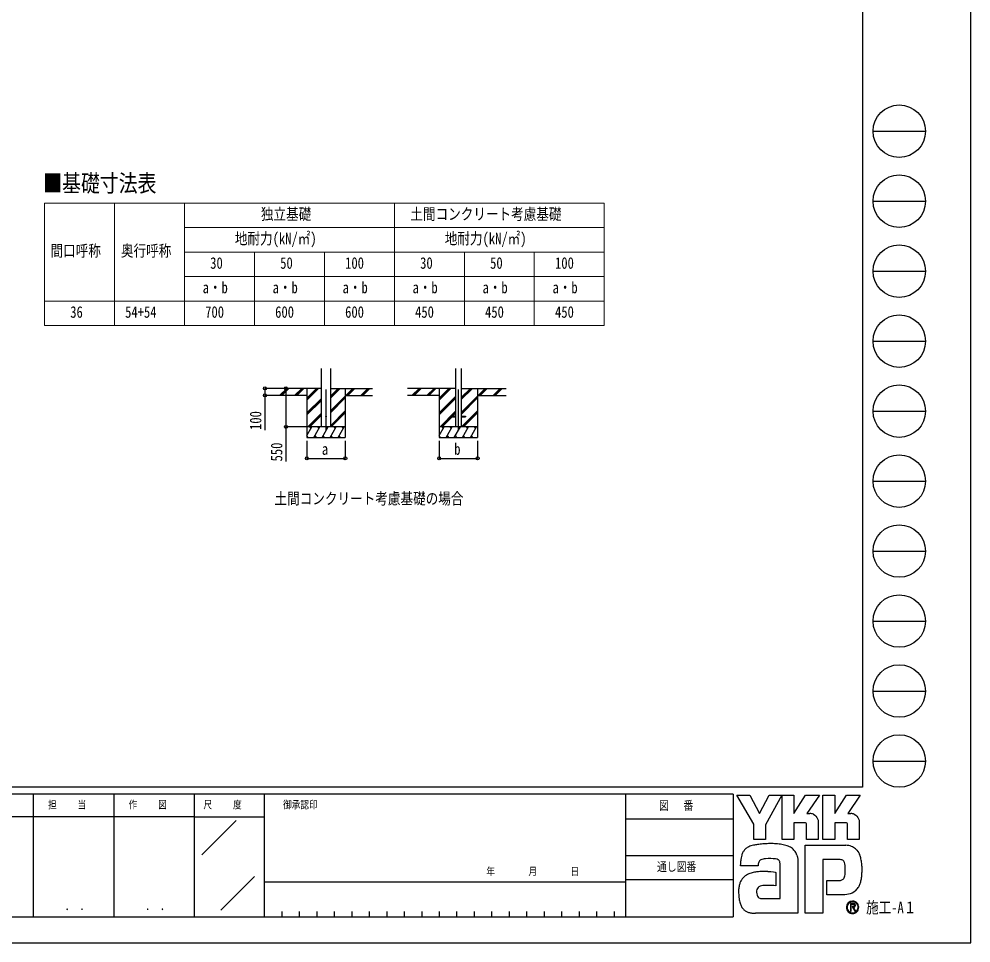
# Model space of a CAD drawing. Units: millimetres, scale not verified, with parts at other scales. Extents: x -21025 to 21025, y -14850 to 14850.
# Drawn here: x 7421 to 21025, y -14850 to -1647 of the extents above; entities that cross this region are included whole.
import ezdxf
from ezdxf.enums import TextEntityAlignment as Align

# ---------------------------------------------------------------- set-up
doc = ezdxf.new("R2010")
doc.units = ezdxf.units.MM
doc.header["$LTSCALE"] = 82
doc.layers.add('0-1_TABLE1', color=7, linetype='Continuous', lineweight=18)
for name, color, linetype in [('0-2_USER1', 3, 'Continuous'), ('0-3_YKK_12', 2, 'Continuous'), ('0-4_YKK_13', 4, 'Continuous'), ('0-5_YKK_A1', 4, 'Continuous'), ('0-6_YKK_D', 6, 'Continuous'), ('0-7_YKK_ZWAK', 7, 'Continuous')]:
    doc.layers.add(name, color=color, linetype=linetype)
doc.styles.add('ＭＳ ゴシック', font='')
doc.styles.get('ＭＳ ゴシック').set_extended_font_data('MS Gothic')

msp = doc.modelspace()

# ---------------------------------------------------------------- linework, layer by layer
at = {"layer": '0-1_TABLE1'}
for p, q in [((7785.1, -4277.78), (15785.1, -4277.78)), ((7785.1, -4277.78), (7785.1, -6027.78)), ((8785.1, -4277.78), (8785.1, -6027.78)), ((9785.1, -4627.78), (15785.1, -4627.78)), ((9785.1, -4977.78), (15785.1, -4977.78)), ((10785.1, -4977.78), (10785.1, -6027.78)), ((13785.1, -4977.78), (13785.1, -6027.78)), ((14785.1, -4977.78), (14785.1, -6027.78)), ((9785.1, -5327.78), (15785.1, -5327.78))]:
    msp.add_line(p, q, dxfattribs=at)
for points in [[(9785.1, -4277.78), (9785.1, -4627.78), (9785.1, -5677.78), (9785.1, -6027.78)], [(12785.1, -4277.78), (12785.1, -4977.78), (12785.1, -5677.78), (12785.1, -6027.78)], [(15785.1, -4277.78), (15785.1, -4977.78), (15785.1, -5327.78), (15785.1, -5677.78), (15785.1, -6027.78)], [(11785.1, -4977.78), (11785.1, -5677.78), (11785.1, -6027.78)], [(7785.1, -5677.78), (8785.1, -5677.78), (15785.1, -5677.78)], [(7785.1, -6027.78), (9785.1, -6027.78), (12785.1, -6027.78), (15785.1, -6027.78)]]:
    msp.add_lwpolyline(points, dxfattribs=at)
at = {"layer": '0-3_YKK_12'}
for p, q in [((11809.1, -7525.94), (11809.1, -6941.99)), ((13700.1, -7525.94), (13700.1, -6941.99))]:
    msp.add_line(p, q, dxfattribs=at)
at = {"layer": '0-4_YKK_13'}
for p, q in [((13600.1, -7320.5), (13600.1, -7329.5)), ((13600.1, -7320.5), (13660.6, -7320.5)), ((13600.1, -7329.5), (13660.6, -7329.5)), ((13739.6, -7320.5), (13800.1, -7320.5)), ((13739.6, -7329.5), (13800.1, -7329.5)), ((13800.1, -7320.5), (13800.1, -7329.5))]:
    msp.add_line(p, q, dxfattribs=at)
msp.add_circle((11809.1, -7325), 5, dxfattribs=at)
at = {"layer": '0-5_YKK_A1'}
for p, q in [((11742.1, -7475), (11742.1, -6639.65)), ((11876.1, -7475), (11876.1, -6639.65)), ((13660.6, -6639.65), (13660.6, -7475)), ((13739.6, -6639.65), (13739.6, -7475)), ((11742.1, -6925), (11083.15, -6925)), ((11149.83, -7023.6), (11248.43, -6925)), ((11162.57, -7025), (11262.57, -6925)), ((11176.72, -7025), (11276.72, -6925)), ((11361.97, -7023.6), (11460.56, -6925)), ((11374.71, -7025), (11474.71, -6925)), ((11388.85, -7025), (11488.85, -6925)), ((11534.1, -6925), (11534.1, -7625)), ((11534.1, -7091.88), (11700.98, -6925)), ((11534.1, -7077.74), (11686.84, -6925)), ((11534.1, -7063.6), (11672.7, -6925)), ((11876.1, -7058.25), (12009.35, -6925)), ((11876.1, -7044.11), (11995.21, -6925)), ((11876.1, -7029.96), (11981.06, -6925)), ((11876.1, -6925), (12474.72, -6925)), ((12084.1, -6925), (12084.1, -7625)), ((12093.2, -7025), (12193.2, -6925)), ((12107.34, -7025), (12207.34, -6925)), ((12121.48, -7025), (12221.48, -6925)), ((12305.33, -7025), (12405.33, -6925)), ((12319.47, -7025), (12419.47, -6925)), ((12333.61, -7025), (12433.61, -6925)), ((13660.6, -6925), (12974.15, -6925)), ((13040.83, -7023.6), (13139.43, -6925)), ((13053.57, -7025), (13153.57, -6925)), ((13067.72, -7025), (13167.72, -6925)), ((13252.97, -7023.6), (13351.56, -6925)), ((13265.71, -7025), (13365.71, -6925)), ((13279.85, -7025), (13379.85, -6925)), ((13425.1, -6925), (13425.1, -7625)), ((13425.1, -7091.88), (13591.98, -6925)), ((13425.1, -7077.74), (13577.84, -6925)), ((13425.1, -7063.6), (13563.7, -6925)), ((13739.6, -7085.75), (13900.35, -6925)), ((13739.6, -7071.61), (13886.21, -6925)), ((13739.6, -7057.46), (13872.06, -6925)), ((13739.6, -6925), (14383.31, -6925)), ((13975.1, -6925), (13975.1, -7625)), ((13984.2, -7025), (14084.2, -6925)), ((13998.34, -7025), (14098.34, -6925)), ((14012.48, -7025), (14112.48, -6925)), ((14196.33, -7025), (14296.33, -6925)), ((14210.47, -7025), (14310.47, -6925)), ((14224.61, -7025), (14324.61, -6925)), ((11534.1, -7025), (11083.15, -7025)), ((11534.1, -7275.73), (11742.1, -7067.73)), ((11876.1, -7242.09), (12084.1, -7034.1)), ((11876.1, -7256.24), (12084.1, -7048.24)), ((11876.1, -7270.38), (12084.1, -7062.38)), ((12084.1, -7025), (12474.72, -7025)), ((13425.1, -7025), (12974.15, -7025)), ((13425.1, -7275.73), (13660.6, -7040.23)), ((13425.1, -7289.87), (13660.6, -7054.37)), ((13425.1, -7304.01), (13660.6, -7068.51)), ((13739.6, -7269.59), (13975.1, -7034.1)), ((13739.6, -7283.74), (13975.1, -7048.24)), ((13739.6, -7297.88), (13975.1, -7062.38)), ((13975.1, -7025), (14383.31, -7025)), ((11534.1, -7289.87), (11742.1, -7081.87)), ((11534.1, -7304.01), (11742.1, -7096.01)), ((11546.96, -7475), (11742.1, -7279.86)), ((11561.1, -7475), (11742.1, -7294)), ((11575.24, -7475), (11742.1, -7308.14)), ((11876.1, -7454.22), (12084.1, -7246.23)), ((11876.1, -7468.37), (12084.1, -7260.37)), ((11883.61, -7475), (12084.1, -7274.51)), ((13437.96, -7475), (13660.6, -7252.36)), ((13452.1, -7475), (13600.1, -7327)), ((13466.24, -7475), (13611.74, -7329.5)), ((13606.6, -7320.5), (13660.6, -7266.5)), ((13620.74, -7320.5), (13660.6, -7280.64)), ((13746.32, -7475), (13975.1, -7246.23)), ((13760.47, -7475), (13975.1, -7260.37)), ((13774.61, -7475), (13975.1, -7274.51)), ((12084.1, -7475), (11534.1, -7475)), ((11534.1, -7600.45), (11606.53, -7475)), ((11591.53, -7500.98), (11576.52, -7475)), ((11635.4, -7625), (11722, -7475)), ((11707, -7500.98), (11692, -7475)), ((11750.87, -7625), (11837.47, -7475)), ((11822.47, -7500.98), (11807.47, -7475)), ((11866.34, -7625), (11952.94, -7475)), ((11937.94, -7500.98), (11922.94, -7475)), ((11981.81, -7625), (12068.41, -7475)), ((12053.41, -7500.98), (12038.41, -7475)), ((13975.1, -7475), (13425.1, -7475)), ((13425.1, -7600.45), (13497.53, -7475)), ((13482.53, -7500.98), (13467.52, -7475)), ((13526.4, -7625), (13613, -7475)), ((13598, -7500.98), (13583, -7475)), ((13641.87, -7625), (13728.47, -7475)), ((13713.47, -7500.98), (13698.47, -7475)), ((13757.34, -7625), (13843.94, -7475)), ((13828.94, -7500.98), (13813.94, -7475)), ((13872.81, -7625), (13959.41, -7475)), ((13944.41, -7500.98), (13929.41, -7475)), ((11534.92, -7599.02), (11549.92, -7625)), ((11650.39, -7599.02), (11665.39, -7625)), ((11765.86, -7599.02), (11780.86, -7625)), ((11881.34, -7599.02), (11896.33, -7625)), ((11996.8, -7599.02), (12011.8, -7625)), ((13425.92, -7599.02), (13440.92, -7625)), ((13541.39, -7599.02), (13556.39, -7625)), ((13656.86, -7599.02), (13671.86, -7625)), ((13772.34, -7599.02), (13787.33, -7625)), ((13887.8, -7599.02), (13902.8, -7625)), ((11534.1, -7625), (12084.1, -7625)), ((13425.1, -7625), (13975.1, -7625))]:
    msp.add_line(p, q, dxfattribs=at)
at = {"layer": '0-6_YKK_D'}
for p, q in [((11082.15, -6925), (10933.1, -6925)), ((11082.15, -7025), (10933.1, -7025)), ((11533.1, -7475), (11233.1, -7475)), ((11534.1, -7675), (11534.1, -7926)), ((12084.1, -7675), (12084.1, -7926)), ((13425.1, -7675), (13425.1, -7926)), ((13975.1, -7675), (13975.1, -7926)), ((11534.1, -7925), (12084.1, -7925)), ((13425.1, -7925), (13975.1, -7925))]:
    msp.add_line(p, q, dxfattribs=at)
for points in [[(10934.1, -6925), (10934.1, -7025), (10934.1, -7520)], [(11234.1, -6925), (11234.1, -7475), (11234.1, -7970)]]:
    msp.add_lwpolyline(points, dxfattribs=at)
for centre in [(10934.1, -6925), (11234.1, -6925), (10934.1, -7025), (11234.1, -7475), (11534.1, -7925), (12084.1, -7925), (13425.1, -7925), (13975.1, -7925)]:
    msp.add_circle(centre, 21.25, dxfattribs=at)
at = {"layer": '0-7_YKK_ZWAK'}
for p, q in [((19475.1, 13875), (19475.1, -12625)), ((19625.1, -3250), (20375.1, -3250)), ((19625.1, -4250), (20375.1, -4250)), ((19625.1, -5250), (20375.1, -5250)), ((19625.1, -6250), (20375.1, -6250)), ((19625.1, -7250), (20375.1, -7250)), ((19625.1, -8250), (20375.1, -8250)), ((19625.1, -9250), (20375.1, -9250)), ((19625.1, -10250), (20375.1, -10250)), ((19625.1, -11250), (20375.1, -11250)), ((19625.1, -12250), (20375.1, -12250)), ((19475.1, -12625), (-19524.9, -12625)), ((7625.1, -12725), (7625.1, -14475)), ((8775.1, -12725), (8775.1, -14475)), ((9925.1, -12725), (9925.1, -14475)), ((10925.1, -12725), (9925.1, -12725)), ((16087.6, -12725), (10925.1, -12725)), ((10925.1, -12725), (10925.1, -14475)), ((16087.6, -12725), (16087.6, -14475)), ((17625.1, -12725), (16087.6, -12725)), ((17625.1, -12725), (17625.1, -14475)), ((9925.1, -13050), (6475.1, -13050)), ((9925.1, -13050), (10925.1, -13050)), ((10035.52, -13591.46), (10525.19, -13101.79)), ((16087.6, -13075), (17625.1, -13075)), ((16087.6, -13600), (17625.1, -13600)), ((10303.36, -14379.94), (10784.46, -13898.84)), ((10925.1, -13975), (16087.6, -13975)), ((17625.1, -13950), (16087.6, -13950)), ((11175.1, -14400), (11175.1, -14475)), ((11425.1, -14400), (11425.1, -14475)), ((11675.1, -14400), (11675.1, -14475)), ((11925.1, -14400), (11925.1, -14475)), ((12175.1, -14400), (12175.1, -14475)), ((12425.1, -14400), (12425.1, -14475)), ((12675.1, -14400), (12675.1, -14475)), ((12925.1, -14400), (12925.1, -14475)), ((13175.1, -14400), (13175.1, -14475)), ((13425.1, -14400), (13425.1, -14475)), ((13675.1, -14400), (13675.1, -14475)), ((13925.1, -14400), (13925.1, -14475)), ((14175.1, -14400), (14175.1, -14475)), ((14425.1, -14400), (14425.1, -14475)), ((14675.1, -14400), (14675.1, -14475)), ((14925.1, -14400), (14925.1, -14475)), ((15175.1, -14400), (15175.1, -14475)), ((15425.1, -14400), (15425.1, -14475)), ((15675.1, -14400), (15675.1, -14475)), ((15925.1, -14400), (15925.1, -14475)), ((19333.37, -14419.9), (19333.37, -14419.9)), ((6475.1, -14475), (9925.1, -14475)), ((9925.1, -14475), (10925.1, -14475)), ((10925.1, -14475), (16087.6, -14475)), ((16087.6, -14475), (17625.1, -14475))]:
    msp.add_line(p, q, dxfattribs=at)
for points in [[(-21025, -14850), (21025, -14850), (21025, 14850), (-21025, 14850)], [(17680.1, -12740), (17864.16, -12740), (18002.36, -13000.5), (18140.19, -12740), (18324.38, -12740), (18088.36, -13159.95), (18088.36, -13370.67), (17920.49, -13370.67), (17920.49, -13154.29)]]:
    msp.add_lwpolyline(points, close=True, dxfattribs=at)
for points in [[(9925.1, -12725), (6475.1, -12725), (6475.1, -14475)], [(18652.73, -13133.05), (18493.85, -13133.04), (18493.85, -13370.48), (18324.57, -13370.48), (18324.57, -12740), (18493.85, -12740), (18493.85, -12997.92), (18660.35, -12740), (18859.19, -12740), (18680.8, -13001.06), (18687.12, -13001.06), (18694.1, -13001.06), (18701.26, -13001.06), (18708.16, -13001.06), (18714.33, -13001.06), (18719.3, -13001.06), (18722.62, -13001.06), (18723.84, -13001.06)], [(19237.56, -13133.05), (19078.85, -13133.04), (19078.85, -13370.67), (18909.48, -13370.67), (18909.48, -12740), (19078.85, -12740), (19078.85, -12997.92), (19245.16, -12740), (19444.01, -12740), (19265.61, -13001.06), (19272.01, -13001.06), (19279.01, -13001.06), (19286.18, -13001.06), (19293.07, -13001.06), (19299.21, -13001.06), (19304.16, -13001.06), (19307.46, -13001.06), (19308.66, -13001.06)], [(18772.53, -13011.07), (18792.75, -13022.61), (18809.86, -13037.67), (18823.63, -13055.59), (18833.78, -13075.75), (18840.05, -13097.49), (18842.21, -13120.18), (18842.21, -13371.09), (18677.05, -13371.09), (18677.05, -13157.05)], [(19357.41, -13011.07), (19377.68, -13022.61), (19394.87, -13037.67), (19408.7, -13055.59), (19418.91, -13075.75), (19425.23, -13097.49), (19427.4, -13120.18), (19427.4, -13370.67), (19261.87, -13370.67), (19261.87, -13157.05)], [(19144.34, -13657.53), (18905.97, -13657.53), (18905.97, -14425), (18656.15, -14425), (18656.15, -13453.96), (19236.76, -13453.96)], [(18538.54, -13595.83), (18545.64, -13624.51), (18549.66, -13655.21), (18550.92, -13687.93), (18550.92, -14425), (17947.76, -14425)], [(19393.57, -13522.56), (19409.86, -13543.12), (19422.07, -13563.05), (19430.58, -13581.08)], [(18023.98, -13661.56), (18012.36, -13668.1), (18003.29, -13676.09), (17996.44, -13685.42), (17991.46, -13695.98), (17988.03, -13707.65), (17985.8, -13720.35), (17984.45, -13733.94), (17983.65, -13748.34), (17733.72, -13748.94), (17734.45, -13714.76), (17735.84, -13676.36)], [(18119.73, -13827.64), (18167.04, -13830.76), (18204.22, -13834.93), (18228.55, -13838.83), (18237.27, -13841.16), (18237.27, -14032.36), (18209.61, -14029.44), (18179.28, -14027.8), (18148.23, -14027.17), (18118.43, -14027.26), (18091.84, -14027.81), (18070.42, -14028.55), (18056.13, -14029.19), (18050.93, -14029.46), (18029.31, -14033.41), (18010.67, -14039.6), (17995.01, -14048.06), (17982.33, -14058.84), (17972.63, -14071.99), (17965.92, -14087.52), (17962.18, -14105.5), (17961.43, -14125.95), (17963.81, -14148.44), (17968.59, -14167.04), (17975.46, -14182.09), (17984.14, -14193.95), (17994.3, -14202.97), (18005.67, -14209.53), (18017.94, -14213.95), (18030.8, -14216.61), (18296.31, -14216.61), (18296.31, -13725.37), (18296.39, -13715.63), (18295.88, -13706.11), (18294.63, -13696.93), (18292.5, -13688.23), (18289.31, -13680.12), (18284.93, -13672.74), (18279.19, -13666.19), (18271.94, -13660.62)], [(18271.94, -13660.62), (18256.37, -13654.51), (18231.47, -13649.33), (18199.71, -13645.51), (18163.54, -13643.47), (18125.42, -13643.63), (18087.81, -13646.42)], [(19229.13, -13804.99), (19228.82, -13773.16), (19227.3, -13744.49), (19223.71, -13719.31), (19217.18, -13697.96)], [(19372.81, -14104.86), (19349.75, -14122.79), (19325.72, -14136.88), (19300.91, -14147.4), (19275.5, -14154.59), (19249.67, -14158.72), (19223.6, -14160.04), (18966.8, -14160.04), (18966.8, -13958.31), (19111.61, -13958.31), (19138.31, -13957.94), (19161.78, -13955.67), (19181.93, -13949.76)], [(19373.03, -14312.98), (19372.91, -14310.06), (19372.54, -14307.23), (19371.94, -14304.52), (19371.09, -14301.94), (19370.02, -14299.49), (19368.71, -14297.19), (19367.17, -14295.04), (19365.4, -14293.06), (19363.09, -14291.01), (19360.52, -14289.23), (19357.7, -14287.71), (19354.66, -14286.46), (19351.39, -14285.48), (19347.92, -14284.78), (19344.25, -14284.36), (19340.39, -14284.21), (19302.49, -14284.21), (19302.49, -14395.7), (19313.95, -14395.7), (19313.95, -14295.59), (19340.39, -14295.59), (19343.12, -14295.68), (19345.69, -14295.94), (19348.09, -14296.38), (19350.31, -14297), (19352.36, -14297.78), (19354.21, -14298.73), (19355.87, -14299.84), (19357.33, -14301.11)], [(19361.8, -14312.98), (19361.1, -14318.34), (19359.18, -14322.57), (19356.31, -14325.78), (19352.73, -14328.12), (19348.72, -14329.72), (19344.52, -14330.7), (19340.41, -14331.19), (19336.64, -14331.33), (19326.72, -14331.33), (19331.73, -14339.85), (19364.47, -14396.08), (19377.57, -14396.08), (19346, -14341.95), (19348.96, -14341.37), (19351.78, -14340.62), (19354.45, -14339.72), (19356.98, -14338.66), (19359.34, -14337.45), (19361.54, -14336.08), (19363.56, -14334.55), (19365.4, -14332.88)]]:
    msp.add_lwpolyline(points, dxfattribs=at)
for centre in [(20000.1, -3250), (20000.1, -4250), (20000.1, -5250), (20000.1, -6250), (20000.1, -7250), (20000.1, -8250), (20000.1, -9250), (20000.1, -10250), (20000.1, -11250), (20000.1, -12250)]:
    msp.add_circle(centre, 375, dxfattribs=at)
for centre, radius, start, end in [((18724.08, -13125.95), 124.89, 78.26798, 90.11215), ((18725.87, -13116.86), 115.62, 66.19963, 78.22058), ((19308.89, -13126.17), 125.11, 78.27851, 90.10826), ((19310.62, -13117.39), 116.17, 66.2483, 78.23226), ((18653.62, -13156.47), 23.44, 358.57817, 92.1683), ((19238.55, -13156.36), 23.33, 358.29941, 92.43455), ((17948.58, -13678.73), 226.39, 108.37421, 122.42809), ((17986.46, -13813.46), 366.26, 100.93159, 107.35499), ((18110.27, -14414.09), 979.49, 97.86054, 101.37938), ((18168.39, -14817.91), 1387.47, 94.90201, 97.9576), ((18172.35, -14850.23), 1420.01, 91.6169, 94.94971), ((18166.84, -14620.3), 1190.01, 87.51794, 91.66439), ((18182.3, -14288.88), 858.24, 81.92631, 87.59083), ((18227.94, -13976.15), 542.2, 73.67137, 82.05943), ((18295.63, -13749.59), 305.75, 60.60528, 73.9085), ((19227.27, -13721.07), 267.28, 78.73198, 87.96551), ((19235.11, -13680.99), 226.44, 69.03034, 78.69541), ((18035.21, -13679.33), 298.4, 163.48385, 171.57982), ((17958.03, -13656.44), 217.9, 152.2125, 163.4865), ((17924.68, -13639.2), 180.36, 138.03852, 152.12015), ((17924.66, -13640.04), 180.91, 122.60463, 137.83438), ((18323.34, -13694.32), 244.01, 52.17347, 59.90542), ((18348.13, -13662.24), 203.47, 43.55042, 52.14561), ((18361.78, -13649.04), 184.48, 34.48659, 43.50182), ((18361.88, -13648.76), 184.25, 25.58915, 34.43128), ((18345.48, -13656.44), 202.35, 17.43089, 25.54591), ((19242.42, -13661.51), 205.63, 59.39484, 68.9885), ((19245.79, -13655.57), 198.81, 50.3012, 59.3616), ((19244.56, -13656.97), 200.66, 42.05209, 50.28551), ((19145.46, -13714.06), 314.61, 14.76267, 25.00486), ((18189.02, -13702.29), 453.93, 171.55622, 176.72493), ((18089.95, -13818.14), 169.92, 102.4979, 112.84632), ((18122.83, -13959.97), 315.5, 96.37207, 102.75341), ((19145.71, -13780.05), 122.53, 77.94572, 90.63794), ((19156.35, -13730.08), 71.44, 60.20991, 77.92418), ((19163.26, -13717.1), 56.74, 39.8078, 59.75378), ((19153.56, -13724.52), 68.94, 22.65544, 39.38165), ((18952.51, -13766.65), 514.59, 7.9139, 14.95041), ((18759.78, -13794.67), 709.34, 2.54376, 8.01251), ((17953.08, -14112.87), 269.33, 112.58838, 120.58162), ((17984.97, -14189.49), 352.33, 106.61303, 112.59024), ((18035.12, -14358.07), 528.21, 99.87193, 106.59825), ((18063.22, -14516.36), 688.98, 94.78469, 99.91711), ((18076.9, -14673.85), 847.06, 90.80099, 94.81812), ((18078.98, -14791.13), 964.35, 87.57779, 90.82714), ((18962.48, -13833.79), 265.55, 347.14308, 355.40008), ((18661.01, -13807.88), 568.13, 355.2339, 0.29193), ((18680.85, -13802.51), 788.37, 352.8937, 357.82206), ((18649.31, -13800.48), 819.96, 357.76419, 2.60674), ((17962.29, -14081.45), 254.52, 153.89178, 164.94341), ((17924.64, -14063.34), 212.75, 142.04688, 153.80771), ((17917.37, -14058.14), 203.82, 130.60221, 141.94427), ((17929.38, -14072.57), 222.58, 120.60724, 130.53081), ((19158.59, -13897.14), 57.56, 293.91672, 314.09376), ((19150.75, -13890.21), 68, 314.78099, 333.92928), ((19100.25, -13865.69), 124.14, 334.00676, 347.34989), ((19067.03, -13875.58), 394.87, 339.22498, 347.31457), ((18845.75, -13823.96), 622.09, 347.15166, 352.97565), ((18190.66, -14117.44), 486.45, 174.55588, 182.47272), ((18462.48, -14113.16), 758.24, 181.90948, 187.89042), ((18044.91, -14103.48), 340.03, 164.97537, 174.56739), ((19206.14, -13916.93), 251.19, 311.57033, 318.66243), ((19177.07, -13891.43), 289.86, 318.67367, 325.29112), ((19251.8, -13947.13), 196.74, 326.23251, 339.61931), ((18143.46, -14158.03), 436.08, 187.80471, 196.36971), ((17975.02, -14207.79), 260.44, 196.3102, 208.20993), ((19333.51, -14340.95), 88.21, 90.09157, 179.92363), ((19333.18, -14340.22), 78.28, 89.86602, 135.149), ((19333.5, -14340.78), 88.04, 44.93442, 90.08536), ((19333.53, -14340.81), 78.88, 45.03108, 90.11509), ((19334.2, -14340.51), 87.35, 359.78949, 45.13288), ((17901.68, -14246.82), 177.35, 208.29777, 223.35561), ((17885.13, -14261.38), 155.33, 223.64205, 239.63663), ((17898.86, -14236.41), 183.82, 239.8785, 253.65355), ((17924.01, -14150.04), 273.77, 253.69102, 263.74909), ((19332.97, -14341.04), 87.67, 179.86065, 225.14399), ((19332.64, -14341.16), 78.11, 179.75513, 225.29722), ((19332.96, -14340.66), 78.43, 134.8007, 180.12175), ((19333.39, -14341.05), 87.96, 224.94536, 269.98445), ((19333.22, -14341.87), 78.03, 224.62822, 270.10973), ((19333.24, -14340.71), 79.19, 270.09072, 359.90926), ((19333.39, -14340.62), 88.39, 269.98802, 314.93777), ((19345.04, -14312.51), 16.76, 358.3894, 42.86139), ((19345.37, -14313.78), 27.67, 316.37674, 1.6565), ((19333.58, -14340.84), 78.86, 0.00643, 45.07115), ((19333.98, -14341.19), 87.57, 314.92572, 0.23508), ((17945.29, -13960.49), 464.52, 263.68487, 270.30455)]:
    msp.add_arc(centre, radius, start, end, dxfattribs=at)

# ---------------------------------------------------------------- texts
at = {"layer": '0-1_TABLE1', "style": 'ＭＳ ゴシック', "width": 0.8}
for s, p in [('独立基礎', (10877.1, -4565.28)), ('土間コンクリート考慮基礎', (13013.1, -4565.28)), ('地耐力(kN/㎡)', (10505.1, -4915.28)), ('地耐力(kN/㎡)', (13505.1, -4915.28)), ('間口呼称', (7871.1, -5090.28)), ('奥行呼称', (8877.1, -5090.28)), ('30', (10153.1, -5265.28)), ('50', (11153.1, -5265.28)), ('100', (12081.1, -5265.28)), ('30', (13153.1, -5265.28)), ('50', (14153.1, -5265.28)), ('100', (15081.1, -5265.28)), ('a・b', (10045.1, -5615.28)), ('a・b', (11045.1, -5615.28)), ('a・b', (12045.1, -5615.28)), ('a・b', (13045.1, -5615.28)), ('a・b', (14045.1, -5615.28)), ('a・b', (15045.1, -5615.28)), ('36', (8153.1, -5965.28)), ('54+54', (8937.1, -5965.28)), ('700', (10081.1, -5965.28)), ('600', (11081.1, -5965.28)), ('600', (12081.1, -5965.28)), ('450', (13081.1, -5965.28)), ('450', (14081.1, -5965.28)), ('450', (15081.1, -5965.28))]:
    msp.add_text(s, height=165, dxfattribs=at).set_placement(p, align=Align.BOTTOM_LEFT)
at = {"layer": '0-2_USER1', "style": 'ＭＳ ゴシック', "width": 0.8}
for s, height, p in [('■基礎寸法表', 247.1, (7767.05, -4191)), ('土間コンクリート考慮基礎の場合', 165, (11072, -8631))]:
    msp.add_text(s, height=height, dxfattribs=at).set_placement(p, align=Align.BOTTOM_LEFT)
at = {"layer": '0-6_YKK_D', "style": 'ＭＳ ゴシック', "width": 0.8}
for s, p in [('100', (10933.1, -7519)), ('550', (11233.1, -7969))]:
    msp.add_text(s, height=165, rotation=90, dxfattribs=at).set_placement(p, align=Align.BOTTOM_LEFT)
for s, p in [('a', (11749.1, -7924)), ('b', (13640.1, -7924))]:
    msp.add_text(s, height=165, dxfattribs=at).set_placement(p, align=Align.BOTTOM_LEFT)
at = {"layer": '0-7_YKK_ZWAK', "style": 'ＭＳ ゴシック', "width": 0.8}
for s, height, p in [('担     当', 110, (7836.1, -12962.5)), ('作     図', 110, (8986.1, -12962.5)), ('尺     度', 110, (10057.1, -12962.5)), ('御承認印', 110, (11195.69, -12962.5)), ('図\u3000 番', 128.3, (16567.02, -12987.5)), ('通し図番', 128.3, (16539.02, -13862.5)), ('年        月        日', 110, (14099.53, -13916.07)), ('施工-A１', 165, (19525.1, -14475)), ('． ．', 129.6, (8075, -14421.76)), ('． ．', 129.6, (9225, -14421.76))]:
    msp.add_text(s, height=height, dxfattribs=at).set_placement(p, align=Align.BOTTOM_LEFT)

doc.saveas('drawing.dxf')
